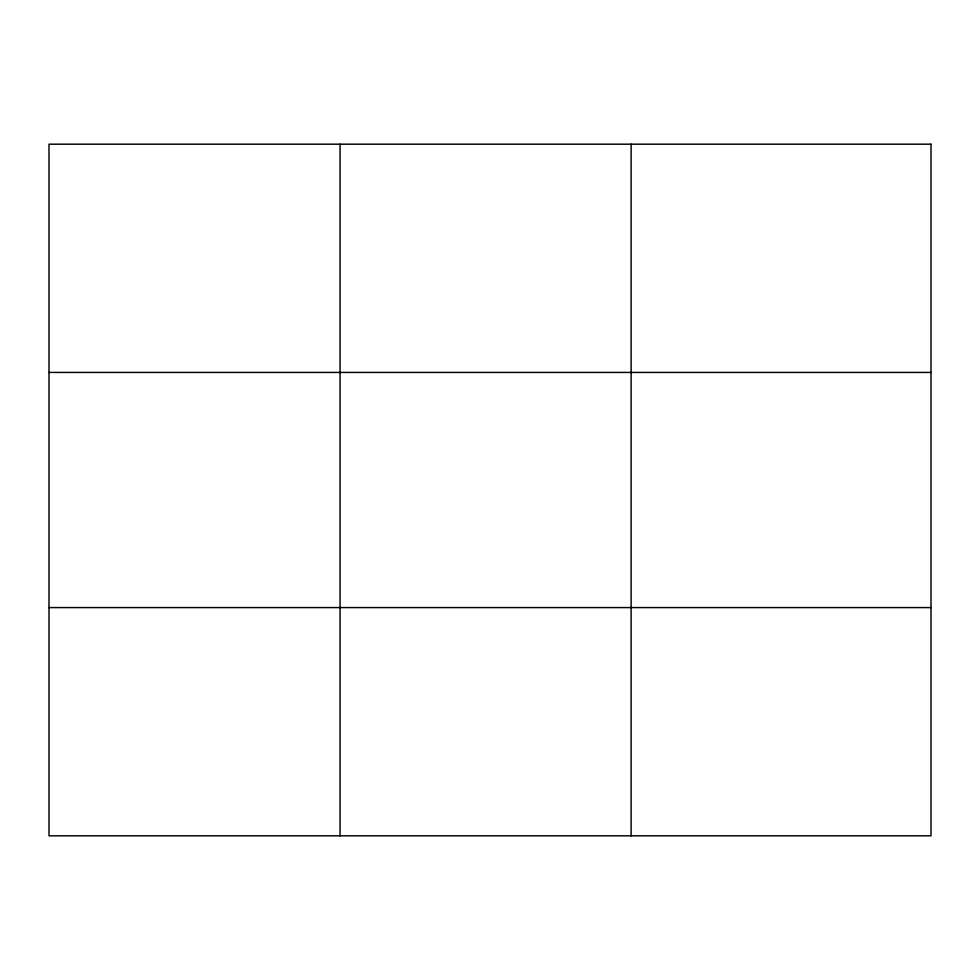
<?xml version="1.0" encoding="UTF-8"?>
<svg xmlns="http://www.w3.org/2000/svg" width="980" height="980" viewBox="0 0 980 980"><rect width="100%" height="100%" fill="white"/><g stroke="black" fill="none" stroke-linecap="round" stroke-linejoin="round"><path stroke-width="1.47" d="M340.06 144.183L340.06 835.817M631.12 144.183L631.12 835.817M49 372.425L931 372.425M49 607.576L931 607.576M931 144.183L931 835.817L49 835.817L49 144.183L931 144.183"/></g></svg>
